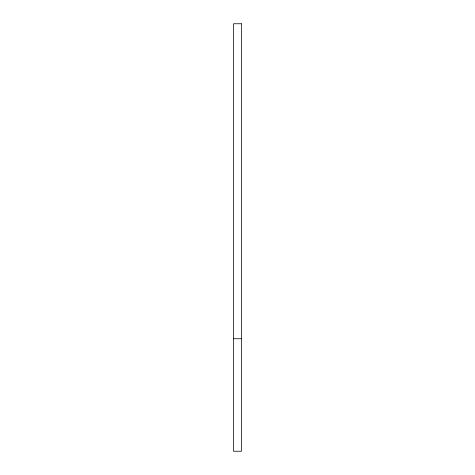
<?xml version="1.0" encoding="UTF-8"?>
<svg xmlns="http://www.w3.org/2000/svg" width="475" height="475" viewBox="0 0 475 475"><rect width="100%" height="100%" fill="white"/><g stroke="black" fill="none" stroke-linecap="round" stroke-linejoin="round"><path stroke-width="0.71" d="M233.563 338.752L241.437 338.752M241.437 23.75L233.563 23.75L233.563 451.25L241.437 451.25L241.437 23.75"/></g></svg>
